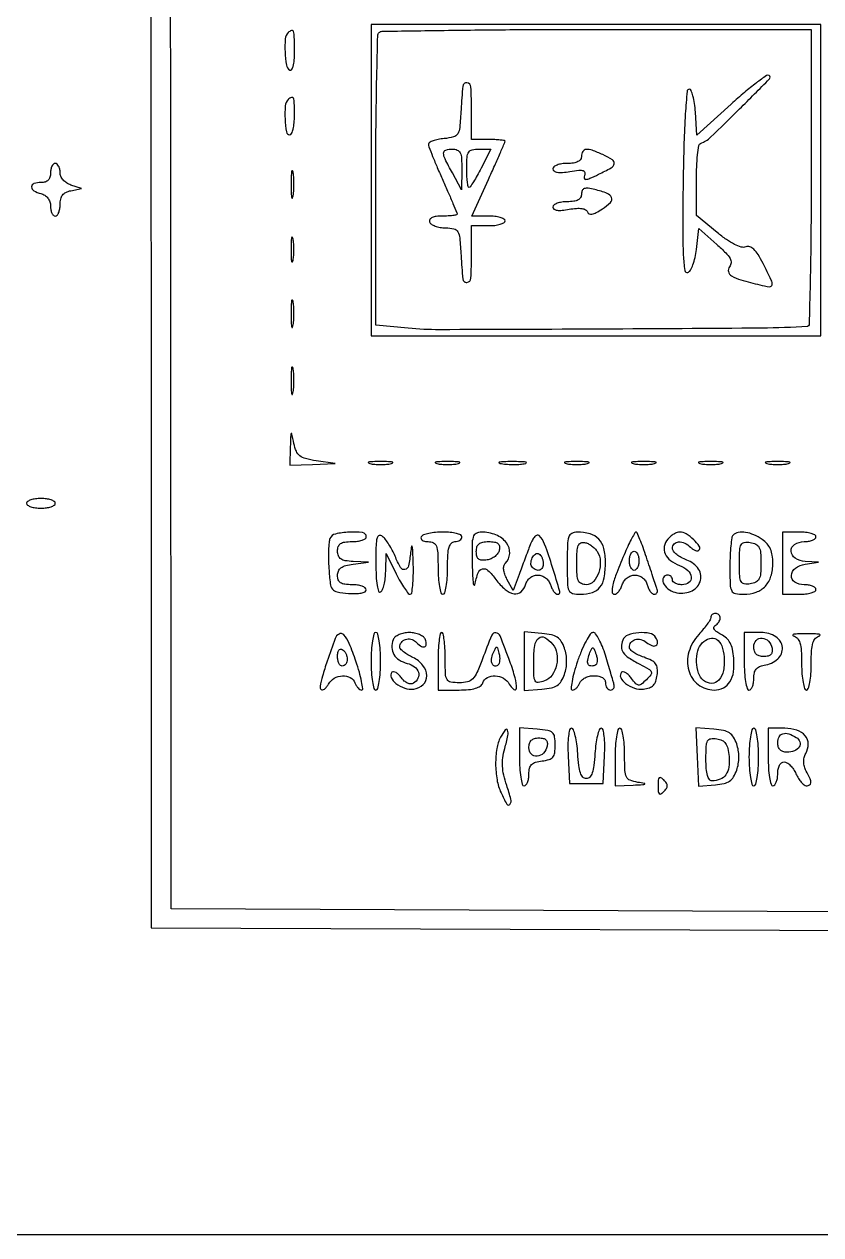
# Model space of a CAD drawing. Header units: millimetres. Extents: x 42961 to 43381, y 28224 to 28521.
# Drawn here: x 43030.74 to 43045.69, y 28315.64 to 28338.35 of the extents above; entities that cross this region are included whole.
import ezdxf

# ---------------------------------------------------------------- set-up
doc = ezdxf.new("R2010")
doc.units = ezdxf.units.MM

msp = doc.modelspace()

# ---------------------------------------------------------------- linework, layer by layer
at = {"color": 30}
msp.add_line((43079.319, 28315.637), (43009.154, 28315.637), dxfattribs=at)
for points in [[(43039.611, 28375.1), (43039.404, 28374.925, 0.084536), (43039.201, 28374.686, 0.134286), (43039.131, 28374.428, 0.129644), (43039.2, 28374.164, 0.07608), (43039.404, 28373.906, -0.033131), (43039.539, 28373.762, -0.069335), (43039.619, 28373.631, -0.069397), (43039.66, 28373.483, -0.033242), (43039.673, 28373.286), (43039.673, 28372.918), (43036.395, 28372.918), (43033.117, 28372.918), (43033.117, 28347.157), (43033.118, 28321.396), (43049.972, 28321.336, 0.000121), (43056.895, 28321.314, 0.000124), (43063.76, 28321.294, 0.00012), (43069.717, 28321.28, 0.000523)], [(43068.974, 28321.636, -0.000434), (43064.129, 28321.64, -0.000217), (43057.998, 28321.653, -0.000215), (43051.652, 28321.673, -0.000318), (43046.082, 28321.696), (43033.496, 28321.755), (43033.489, 28335.01, 0.000338), (43033.482, 28340.97, 0.000211)]]:
    msp.add_lwpolyline(points, format="xyb")
msp.add_lwpolyline([(43037.248, 28335.422), (43037.248, 28332.503), (43041.469, 28332.503), (43045.691, 28332.503), (43045.691, 28335.422), (43045.691, 28338.341), (43041.469, 28338.341), (43037.248, 28338.341)], close=True)
for points in [[(43035.692, 28338.191, 0.178772), (43035.638, 28338.075, 0.030087), (43035.634, 28337.827, 0.028841), (43035.659, 28337.582, 0.218208), (43035.722, 28337.488, 0.397171), (43035.758, 28337.495, 0.091154), (43035.787, 28337.558, 0.045191), (43035.806, 28337.675, 0.016966), (43035.811, 28337.842, 0.005399), (43035.808, 28338.116, 0.07726), (43035.791, 28338.212, 0.417401), (43035.754, 28338.23, 0.111586)], [(43045.511, 28335.467, -0.002267), (43045.506, 28334.399, -0.00377), (43045.491, 28333.499, -0.000574), (43045.471, 28332.707, -0.38702), (43045.444, 28332.678, -0.015007), (43044.58, 28332.646, -0.000674), (43041.601, 28332.628, -0.000457), (43038.533, 28332.617, -0.02413), (43037.944, 28332.644), (43037.338, 28332.701), (43037.338, 28335.416, -0.002064), (43037.342, 28336.461, -0.003329), (43037.356, 28337.351, -0.00063), (43037.374, 28338.134, -0.192658), (43037.398, 28338.191, -0.194802), (43037.456, 28338.216, -0.000294), (43038.623, 28338.233, -0.002271), (43039.936, 28338.247, -0.001392), (43041.484, 28338.251), (43045.511, 28338.251)], [(43044.008, 28336.85), (43043.366, 28336.269), (43043.338, 28336.699, 0.019597), (43043.321, 28336.863, 0.03109), (43043.292, 28337.002, 0.032089), (43043.257, 28337.104, 0.302738), (43043.221, 28337.128, 0.390479), (43043.18, 28337.091, 0.00401), (43043.148, 28336.666, 0.009039), (43043.122, 28336.121, 0.003864), (43043.107, 28335.391, 0.002558), (43043.099, 28334.496, 0.014157), (43043.11, 28334.015, 0.0195), (43043.137, 28333.729, 0.470089), (43043.196, 28333.692, 0.19023), (43043.243, 28333.731, 0.036694), (43043.29, 28333.834, 0.034363), (43043.33, 28333.969, 0.025782), (43043.356, 28334.122), (43043.4, 28334.514), (43043.739, 28334.216, -0.014838), (43043.907, 28334.059, -0.069083), (43043.987, 28333.954, -0.143939), (43044.006, 28333.872, -0.159998), (43043.976, 28333.796, 0.241862), (43043.957, 28333.707, 0.196992), (43044.016, 28333.628, 0.063681), (43044.193, 28333.551, 0.011122), (43044.546, 28333.458, 0.027057), (43044.729, 28333.424, 0.407638), (43044.776, 28333.459, 0.151502), (43044.762, 28333.549, 0.005509), (43044.607, 28333.861, 0.020886), (43044.514, 28334.027, 0.064092), (43044.432, 28334.127, 0.110446), (43044.357, 28334.172, 0.173178), (43044.282, 28334.17, -0.1676), (43044.199, 28334.168, -0.041997), (43044.073, 28334.218, -0.034998), (43043.92, 28334.309, -0.02021), (43043.748, 28334.438), (43043.356, 28334.76), (43043.356, 28335.42, -0.011298), (43043.361, 28335.676, -0.01745), (43043.379, 28335.895, -0.012024), (43043.404, 28336.072, -0.268263), (43043.435, 28336.11, 0.101523), (43043.623, 28336.229, 0.004699), (43044.165, 28336.758, 0.0022), (43044.727, 28337.322, 0.481936), (43044.719, 28337.388, 0.301789), (43044.671, 28337.386, 0.007207), (43044.482, 28337.247, 0.013401), (43044.259, 28337.069, 0.0084)], [(43038.937, 28336.747, -0.008706), (43038.914, 28336.412, -0.111137), (43038.876, 28336.293, -0.199512), (43038.797, 28336.234, -0.039346), (43038.618, 28336.202, 0.02423), (43038.506, 28336.186, 0.03725), (43038.412, 28336.16, 0.04224), (43038.344, 28336.129, 0.271379), (43038.326, 28336.098, 0.091439), (43038.336, 28336.047, 0.003599), (43038.405, 28335.868, 0.006272), (43038.492, 28335.658, 0.00438), (43038.596, 28335.422, -0.002122), (43038.699, 28335.189, -0.003283), (43038.786, 28334.987, -0.001044), (43038.86, 28334.812, -0.099311), (43038.865, 28334.785, -0.35869), (43038.853, 28334.77, -0.015512), (43038.784, 28334.759, -0.020408), (43038.694, 28334.751, -0.012388), (43038.588, 28334.748, 0.028263), (43038.472, 28334.742, 0.078059), (43038.393, 28334.72, 0.148922), (43038.353, 28334.685, 0.222721), (43038.347, 28334.64, 0.168639), (43038.38, 28334.597, 0.055559), (43038.45, 28334.562, 0.047948), (43038.543, 28334.537, 0.038514), (43038.647, 28334.527, -0.049412), (43038.805, 28334.51, -0.216091), (43038.878, 28334.455, -0.106387), (43038.914, 28334.338, -0.008206), (43038.937, 28334.007, 0.013306), (43038.972, 28333.566, 0.416505), (43039.049, 28333.504, 0.366675), (43039.123, 28333.582, 0.012961), (43039.134, 28334.03), (43039.134, 28334.569), (43039.449, 28334.569, 0.027026), (43039.569, 28334.575, 0.042582), (43039.671, 28334.595, 0.052312), (43039.742, 28334.624, 0.277684), (43039.763, 28334.659, 0.276654), (43039.742, 28334.693, 0.05279), (43039.671, 28334.722, 0.042862), (43039.571, 28334.742, 0.027225), (43039.451, 28334.748), (43039.139, 28334.748), (43039.451, 28335.433, 0.001735), (43039.571, 28335.698, 0.002724), (43039.671, 28335.927, 0.000714), (43039.758, 28336.127, 0.102078), (43039.763, 28336.152, 0.371169), (43039.752, 28336.165, 0.010597), (43039.671, 28336.175, 0.016639), (43039.569, 28336.183, 0.010058), (43039.449, 28336.185), (43039.134, 28336.185), (43039.134, 28336.724, 0.012961), (43039.123, 28337.172, 0.366675), (43039.049, 28337.25, 0.416505), (43038.972, 28337.188, 0.013306)], [(43035.692, 28336.934, 0.178711), (43035.638, 28336.817, 0.030871), (43035.634, 28336.569, 0.028398), (43035.658, 28336.329, 0.368378), (43035.722, 28336.275, 0.295869), (43035.756, 28336.298, 0.04382), (43035.785, 28336.381, 0.037669), (43035.805, 28336.497, 0.023598), (43035.811, 28336.634, 0.006358), (43035.808, 28336.876, 0.089002), (43035.791, 28336.961, 0.422338), (43035.754, 28336.976, 0.094588)], [(43038.951, 28335.624), (43038.947, 28335.242), (43038.775, 28335.557, -0.009445), (43038.637, 28335.821, -0.116301), (43038.611, 28335.931, -0.328862), (43038.652, 28335.987, -0.075119), (43038.775, 28336.006, -0.097836), (43038.868, 28335.987, -0.189459), (43038.921, 28335.936, -0.095443), (43038.947, 28335.833, -0.015247)], [(43039.314, 28335.646, -0.008897), (43039.241, 28335.509, -0.013729), (43039.172, 28335.393, -0.00802), (43039.111, 28335.3, -0.249086), (43039.088, 28335.287, -0.364825), (43039.071, 28335.302, -0.013042), (43039.057, 28335.393, -0.018584), (43039.048, 28335.509, -0.011256), (43039.045, 28335.646, -0.016119), (43039.051, 28335.855, -0.12509), (43039.081, 28335.948, -0.201482), (43039.145, 28335.992, -0.053368), (43039.271, 28336.006), (43039.497, 28336.006)], [(43041.2, 28335.871, -0.152103), (43041.182, 28335.813, -0.12651), (43041.133, 28335.77, -0.082504), (43041.049, 28335.744, -0.033607), (43040.931, 28335.736, 0.035873), (43040.827, 28335.729, 0.054315), (43040.74, 28335.706, 0.071064), (43040.681, 28335.674, 0.235869), (43040.661, 28335.635, 0.257182), (43040.683, 28335.595, 0.103416), (43040.743, 28335.572, 0.057289), (43040.843, 28335.569, 0.020918), (43040.983, 28335.585, -0.013534), (43041.149, 28335.608, -0.093543), (43041.23, 28335.601, -0.278125), (43041.261, 28335.569, -0.147501), (43041.257, 28335.511, 0.138311), (43041.252, 28335.459, 0.384288), (43041.279, 28335.438, 0.082703), (43041.354, 28335.457, 0.0087), (43041.519, 28335.532, 0.016674), (43041.754, 28335.654, 0.213734), (43041.811, 28335.731, 0.318699), (43041.78, 28335.805, 0.031523), (43041.6, 28335.901, 0.019454), (43041.4, 28335.983, 0.106856), (43041.286, 28335.999, 0.24685), (43041.224, 28335.96, 0.132431)], [(43031.231, 28335.557, -0.072254), (43031.22, 28335.478, -0.124864), (43031.186, 28335.422, -0.124864), (43031.13, 28335.388, -0.072254), (43031.051, 28335.377, 0.076608), (43030.921, 28335.357, 0.327222), (43030.877, 28335.297, 0.27008), (43030.919, 28335.225, 0.06506), (43031.051, 28335.171, -0.0816), (43031.124, 28335.139, -0.08438), (43031.181, 28335.086, -0.083929), (43031.218, 28335.016, -0.079589), (43031.231, 28334.936, 0.045801), (43031.238, 28334.864, 0.065726), (43031.257, 28334.804, 0.085765), (43031.286, 28334.763, 0.198282), (43031.321, 28334.748, 0.221993), (43031.355, 28334.764, 0.076815), (43031.384, 28334.812, 0.058415), (43031.404, 28334.883, 0.039255), (43031.411, 28334.967, -0.057334), (43031.422, 28335.069, -0.109254), (43031.458, 28335.143, -0.113514), (43031.52, 28335.194, -0.065109), (43031.613, 28335.225), (43031.815, 28335.264), (43031.613, 28335.331, -0.067456), (43031.534, 28335.37, -0.068592), (43031.469, 28335.427, -0.073775), (43031.425, 28335.496, -0.103794), (43031.411, 28335.567, 0.051125), (43031.404, 28335.632, 0.071066), (43031.384, 28335.687, 0.091136), (43031.355, 28335.723, 0.181749), (43031.321, 28335.736, 0.191087), (43031.286, 28335.723, 0.088204), (43031.257, 28335.684, 0.068025), (43031.238, 28335.625, 0.048028)], [(43035.747, 28335.332, 0.006817), (43035.75, 28335.172, 0.040183), (43035.759, 28335.088, 0.720633), (43035.772, 28335.086, 0.075924), (43035.786, 28335.131, 0.022548), (43035.798, 28335.241, 0.015659), (43035.801, 28335.366, 0.015827), (43035.797, 28335.486, 0.031163), (43035.785, 28335.58, 0.248898), (43035.771, 28335.598, 0.49082), (43035.758, 28335.59, 0.030832), (43035.749, 28335.494, 0.00738)], [(43041.2, 28335.162, -0.13194), (43041.183, 28335.098, -0.139374), (43041.136, 28335.052, -0.09061), (43041.054, 28335.026, -0.032682), (43040.931, 28335.018, 0.035237), (43040.827, 28335.01, 0.053518), (43040.74, 28334.988, 0.069892), (43040.681, 28334.956, 0.238611), (43040.661, 28334.918, 0.256367), (43040.682, 28334.879, 0.107734), (43040.74, 28334.858, 0.059138), (43040.834, 28334.857, 0.021712), (43040.967, 28334.876, -0.024383), (43041.103, 28334.894, -0.05746), (43041.205, 28334.891, -0.088346), (43041.273, 28334.869, -0.191004), (43041.309, 28334.827, 0.207525), (43041.341, 28334.791, 0.157659), (43041.394, 28334.785, 0.075293), (43041.475, 28334.814, 0.021131), (43041.591, 28334.883, 0.047782), (43041.742, 28335.004, 0.303099), (43041.762, 28335.096, 0.213467), (43041.682, 28335.174, 0.02751), (43041.447, 28335.246, 0.023816), (43041.322, 28335.27, 0.118739), (43041.251, 28335.264, 0.214095), (43041.214, 28335.229, 0.100661)], [(43035.746, 28334.12, 0.008087), (43035.748, 28333.975, 0.039503), (43035.757, 28333.894, 0.611425), (43035.771, 28333.89, 0.142433), (43035.785, 28333.918, 0.029693), (43035.797, 28334.01, 0.017887), (43035.801, 28334.12, 0.017887), (43035.797, 28334.23, 0.029693), (43035.785, 28334.322, 0.142433), (43035.771, 28334.35, 0.611425), (43035.757, 28334.346, 0.039503), (43035.748, 28334.264, 0.008087)], [(43035.747, 28332.907, 0.006817), (43035.75, 28332.747, 0.040183), (43035.759, 28332.663, 0.720633), (43035.772, 28332.661, 0.075924), (43035.786, 28332.706, 0.022548), (43035.798, 28332.816, 0.015659), (43035.801, 28332.941, 0.015827), (43035.797, 28333.061, 0.031163), (43035.785, 28333.155, 0.248898), (43035.771, 28333.173, 0.49082), (43035.758, 28333.165, 0.030832), (43035.749, 28333.069, 0.00738)], [(43035.747, 28331.65, 0.006817), (43035.75, 28331.489, 0.040183), (43035.759, 28331.406, 0.720633), (43035.772, 28331.404, 0.075924), (43035.786, 28331.449, 0.022548), (43035.798, 28331.559, 0.015659), (43035.801, 28331.683, 0.015827), (43035.797, 28331.803, 0.031163), (43035.785, 28331.898, 0.248898), (43035.771, 28331.915, 0.49082), (43035.758, 28331.908, 0.030832), (43035.749, 28331.811, 0.00738)], [(43035.732, 28330.415), (43035.722, 28330.078), (43036.148, 28330.091), (43036.575, 28330.104), (43036.216, 28330.158, -0.024462), (43036.019, 28330.198, -0.103591), (43035.911, 28330.251, -0.12875), (43035.846, 28330.336, -0.046885), (43035.8, 28330.482, 0.001805), (43035.76, 28330.665, 0.591189), (43035.749, 28330.669, 0.190728), (43035.74, 28330.648, 0.000976)], [(43037.226, 28330.105, 0.029693), (43037.318, 28330.092, 0.017887), (43037.428, 28330.089, 0.017887), (43037.538, 28330.092, 0.029693), (43037.63, 28330.105, 0.142433), (43037.658, 28330.119, 0.611425), (43037.654, 28330.132, 0.039503), (43037.573, 28330.141, 0.008087), (43037.428, 28330.144, 0.008087), (43037.283, 28330.141, 0.039503), (43037.202, 28330.132, 0.611425), (43037.198, 28330.119, 0.142433)], [(43038.483, 28330.105, 0.029693), (43038.575, 28330.092, 0.017887), (43038.685, 28330.089, 0.017887), (43038.795, 28330.092, 0.029693), (43038.887, 28330.105, 0.142433), (43038.915, 28330.119, 0.611425), (43038.911, 28330.132, 0.039503), (43038.83, 28330.141, 0.008087), (43038.685, 28330.144, 0.008087), (43038.541, 28330.141, 0.039503), (43038.459, 28330.132, 0.611425), (43038.455, 28330.119, 0.142433)], [(43039.697, 28330.104, 0.022548), (43039.807, 28330.092, 0.015659), (43039.931, 28330.088, 0.015827), (43040.051, 28330.093, 0.031163), (43040.146, 28330.105, 0.248898), (43040.163, 28330.119, 0.49082), (43040.156, 28330.132, 0.030832), (43040.059, 28330.14, 0.00738), (43039.898, 28330.142, 0.006817), (43039.737, 28330.14, 0.040183), (43039.654, 28330.13, 0.720633), (43039.652, 28330.118, 0.075924)], [(43040.908, 28330.105, 0.029693), (43041, 28330.092, 0.017887), (43041.11, 28330.089, 0.017887), (43041.22, 28330.092, 0.029693), (43041.312, 28330.105, 0.142433), (43041.34, 28330.119, 0.611425), (43041.336, 28330.132, 0.039503), (43041.255, 28330.141, 0.008087), (43041.11, 28330.144, 0.008087), (43040.966, 28330.141, 0.039503), (43040.884, 28330.132, 0.611425), (43040.88, 28330.119, 0.142433)], [(43042.166, 28330.105, 0.029693), (43042.258, 28330.092, 0.017887), (43042.368, 28330.089, 0.017887), (43042.478, 28330.092, 0.029693), (43042.57, 28330.105, 0.142433), (43042.598, 28330.119, 0.611425), (43042.594, 28330.132, 0.039503), (43042.512, 28330.141, 0.008087), (43042.368, 28330.144, 0.008087), (43042.223, 28330.141, 0.039503), (43042.142, 28330.132, 0.611425), (43042.138, 28330.119, 0.142433)], [(43043.423, 28330.105, 0.029693), (43043.515, 28330.092, 0.017887), (43043.625, 28330.089, 0.017887), (43043.735, 28330.092, 0.029693), (43043.827, 28330.105, 0.142433), (43043.855, 28330.119, 0.611425), (43043.851, 28330.132, 0.039503), (43043.77, 28330.141, 0.008087), (43043.625, 28330.144, 0.008087), (43043.48, 28330.141, 0.039503), (43043.399, 28330.132, 0.611425), (43043.395, 28330.119, 0.142433)], [(43044.68, 28330.105, 0.029693), (43044.772, 28330.092, 0.017887), (43044.882, 28330.089, 0.017887), (43044.992, 28330.092, 0.029693), (43045.084, 28330.105, 0.142433), (43045.112, 28330.119, 0.611425), (43045.108, 28330.132, 0.039503), (43045.027, 28330.141, 0.008087), (43044.882, 28330.144, 0.008087), (43044.738, 28330.141, 0.039503), (43044.656, 28330.132, 0.611425), (43044.652, 28330.119, 0.142433)], [(43030.782, 28329.36, 0.254951), (43030.801, 28329.325, 0.06271), (43030.861, 28329.296, 0.048861), (43030.948, 28329.276, 0.031626), (43031.051, 28329.27, 0.031626), (43031.155, 28329.276, 0.048861), (43031.242, 28329.296, 0.06271), (43031.302, 28329.325, 0.254951), (43031.321, 28329.36, 0.254951), (43031.302, 28329.394, 0.06271), (43031.242, 28329.423, 0.048861), (43031.155, 28329.443, 0.031626), (43031.051, 28329.449, 0.031626), (43030.948, 28329.443, 0.048861), (43030.861, 28329.423, 0.06271), (43030.801, 28329.394, 0.254951)], [(43036.477, 28328.697, 0.070665), (43036.46, 28328.624, 0.012314), (43036.451, 28328.481, 0.013157), (43036.45, 28328.312, 0.011459), (43036.457, 28328.136, 0.012283), (43036.482, 28327.853, 0.138837), (43036.524, 28327.75, 0.183182), (43036.61, 28327.698, 0.024776), (43036.822, 28327.67, 0.024401), (43036.956, 28327.666, 0.045629), (43037.063, 28327.677, 0.063099), (43037.136, 28327.702, 0.287917), (43037.159, 28327.738, 0.245934), (43037.139, 28327.774, 0.066712), (43037.079, 28327.805, 0.051413), (43036.992, 28327.826, 0.033582), (43036.889, 28327.833, -0.030909), (43036.756, 28327.841, -0.112886), (43036.677, 28327.87, -0.16354), (43036.634, 28327.923, -0.087507), (43036.62, 28328.007, -0.100783), (43036.637, 28328.09, -0.1371), (43036.684, 28328.15, -0.094495), (43036.772, 28328.191, -0.030931), (43036.912, 28328.217), (43037.203, 28328.253), (43036.912, 28328.268, -0.028006), (43036.765, 28328.283, -0.10675), (43036.68, 28328.316, -0.159285), (43036.635, 28328.373, -0.088322), (43036.62, 28328.462, -0.081208), (43036.634, 28328.549, -0.166173), (43036.676, 28328.604, -0.116834), (43036.754, 28328.633, -0.030703), (43036.889, 28328.641, 0.031626), (43036.992, 28328.648, 0.048861), (43037.079, 28328.668, 0.06271), (43037.14, 28328.696, 0.254951), (43037.159, 28328.731, 0.376772), (43037.089, 28328.81, 0.044813), (43036.838, 28328.82, 0.042719), (43036.578, 28328.784, 0.251082)], [(43037.338, 28328.243, 0.010888), (43037.344, 28327.992, 0.029985), (43037.362, 28327.816, 0.048979), (43037.39, 28327.711, 0.472357), (43037.428, 28327.698, 0.162631), (43037.463, 28327.74, 0.032685), (43037.493, 28327.835, 0.031389), (43037.515, 28327.954, 0.024838), (43037.523, 28328.085), (43037.529, 28328.417), (43037.721, 28328.035, 0.014092), (43037.799, 28327.889, 0.020744), (43037.877, 28327.765, 0.016822), (43037.947, 28327.671, 0.228523), (43037.985, 28327.653, 0.367797), (43038.012, 28327.677, 0.01495), (43038.031, 28327.818, 0.019978), (43038.042, 28327.999, 0.012056), (43038.042, 28328.215, 0.00331), (43038.033, 28328.463, 0.045124), (43038.021, 28328.553, 0.816098), (43038.008, 28328.553, 0.019739), (43037.991, 28328.439, -0.025183), (43037.952, 28328.186, -0.290248), (43037.885, 28328.117, -0.336004), (43037.803, 28328.153, -0.02936), (43037.699, 28328.369, 0.023018), (43037.647, 28328.478, 0.020408), (43037.584, 28328.587, 0.020908), (43037.519, 28328.681, 0.057081), (43037.463, 28328.739, 0.237633), (43037.403, 28328.753, 0.277688), (43037.361, 28328.712, 0.055684), (43037.342, 28328.571, 0.006084)], [(43038.191, 28328.731, 0.202618), (43038.186, 28328.697, 0.181468), (43038.206, 28328.668, 0.104212), (43038.254, 28328.648, 0.047867), (43038.321, 28328.641, -0.110639), (43038.419, 28328.619, -0.195385), (43038.475, 28328.559, -0.080115), (43038.5, 28328.432, -0.00961), (43038.506, 28328.147, 0.017105), (43038.512, 28327.958, 0.027868), (43038.532, 28327.798, 0.026982), (43038.56, 28327.679, 0.332234), (43038.596, 28327.653, 0.332234), (43038.631, 28327.679, 0.026982), (43038.659, 28327.798, 0.027868), (43038.679, 28327.958, 0.017105), (43038.685, 28328.147, -0.01212), (43038.691, 28328.394, -0.054498), (43038.714, 28328.536, -0.118311), (43038.756, 28328.613, -0.211442), (43038.82, 28328.641, 0.064853), (43038.872, 28328.648, 0.082425), (43038.915, 28328.668, 0.098894), (43038.944, 28328.697, 0.148195), (43038.955, 28328.731, 0.293924), (43038.932, 28328.766, 0.044731), (43038.851, 28328.794, 0.038191), (43038.736, 28328.814, 0.023957), (43038.601, 28328.821, 0.023552), (43038.461, 28328.814, 0.030444), (43038.335, 28328.794, 0.031293), (43038.235, 28328.766, 0.17067)], [(43039.147, 28328.215, 0.00664), (43039.154, 28327.995, 0.022499), (43039.167, 28327.852, 0.208217), (43039.183, 28327.826, 0.548328), (43039.199, 28327.833, -0.038), (43039.257, 28328.055, -0.254003), (43039.338, 28328.13, -0.261177), (43039.443, 28328.102, -0.039687), (43039.591, 28327.931, 0.054853), (43039.764, 28327.744, 0.135783), (43039.932, 28327.664, 0.222582), (43040.064, 28327.7, 0.154745), (43040.148, 28327.833, -0.081569), (43040.18, 28327.904, -0.081232), (43040.233, 28327.962, -0.081881), (43040.301, 28328, -0.084816), (43040.377, 28328.012, -0.087347), (43040.452, 28327.999, -0.07414), (43040.523, 28327.961, -0.073283), (43040.581, 28327.903, -0.081765), (43040.616, 28327.833, 0.037418), (43040.644, 28327.764, 0.047757), (43040.68, 28327.706, 0.055735), (43040.718, 28327.666, 0.176879), (43040.752, 28327.653, 0.498766), (43040.792, 28327.706, 0.006779), (43040.656, 28328.158, 0.011316), (43040.507, 28328.592, 0.10872), (43040.403, 28328.756, 0.292248), (43040.367, 28328.764, 0.115318), (43040.322, 28328.735, 0.066837), (43040.276, 28328.67, 0.034375), (43040.234, 28328.579, -0.000555), (43040.19, 28328.461, -0.000282), (43040.135, 28328.313, -0.00028), (43040.078, 28328.16, -0.00042), (43040.027, 28328.026), (43039.914, 28327.725), (43039.8, 28327.936, -0.037016), (43039.758, 28328.03, -0.061409), (43039.739, 28328.114, -0.079017), (43039.742, 28328.183, -0.14144), (43039.769, 28328.233, 0.182773), (43039.851, 28328.42, 0.177982), (43039.79, 28328.617, 0.134094), (43039.593, 28328.767, 0.096625), (43039.32, 28328.821, 0.126767), (43039.22, 28328.795, 0.199585), (43039.165, 28328.726, 0.068226), (43039.144, 28328.579, 0.006532)], [(43040.931, 28328.237, 0.005977), (43040.935, 28327.854, 0.096003), (43040.963, 28327.728, 0.237989), (43041.031, 28327.671, 0.057433), (43041.182, 28327.653, 0.074811), (43041.403, 28327.687, 0.153578), (43041.546, 28327.785, 0.124683), (43041.625, 28327.964, 0.041621), (43041.649, 28328.252, 0.057824), (43041.619, 28328.514, 0.131168), (43041.525, 28328.688, 0.138198), (43041.361, 28328.788, 0.067289), (43041.116, 28328.821, 0.124953), (43041.016, 28328.795, 0.193837), (43040.96, 28328.728, 0.069804), (43040.936, 28328.583, 0.007237)], [(43042.018, 28328.439, 0.006967), (43041.861, 28328.057, 0.031417), (43041.787, 28327.828, 0.06929), (43041.772, 28327.697, 0.406716), (43041.817, 28327.653, 0.162178), (43041.855, 28327.666, 0.060682), (43041.897, 28327.706, 0.051981), (43041.935, 28327.764, 0.042572), (43041.963, 28327.833, -0.081765), (43041.999, 28327.903, -0.073283), (43042.056, 28327.961, -0.07414), (43042.127, 28327.999, -0.087347), (43042.202, 28328.012, -0.084816), (43042.278, 28328, -0.081881), (43042.347, 28327.962, -0.081232), (43042.4, 28327.904, -0.081569), (43042.431, 28327.833, 0.043617), (43042.456, 28327.764, 0.054461), (43042.491, 28327.706, 0.064564), (43042.53, 28327.666, 0.167833), (43042.567, 28327.653, 0.144368), (43042.598, 28327.662, 0.150349), (43042.618, 28327.686, 0.11793), (43042.624, 28327.723, 0.071212), (43042.615, 28327.766, -0.006425), (43042.59, 28327.834, -0.000812), (43042.54, 28327.983, -0.000953), (43042.481, 28328.161, -0.000792), (43042.418, 28328.349, 0.007326), (43042.356, 28328.53, 0.011708), (43042.297, 28328.682, 0.005617), (43042.243, 28328.807, 0.296933), (43042.222, 28328.821, 0.268715), (43042.201, 28328.808, 0.007322), (43042.146, 28328.709, 0.01326), (43042.084, 28328.585, 0.008468)], [(43042.818, 28328.687, 0.125206), (43042.753, 28328.551, 0.155088), (43042.769, 28328.412, 0.12651), (43042.868, 28328.287, 0.070906), (43043.039, 28328.193, -0.090587), (43043.194, 28328.099, -0.180878), (43043.26, 28327.974, -0.277781), (43043.217, 28327.874, -0.155573), (43043.086, 28327.833, -0.048028), (43043.017, 28327.839, -0.068025), (43042.959, 28327.859, -0.088204), (43042.92, 28327.888, -0.191087), (43042.906, 28327.923, 0.099038), (43042.9, 28327.957, 0.097945), (43042.88, 28327.986, 0.097945), (43042.851, 28328.006, 0.099038), (43042.817, 28328.012, 0.269354), (43042.738, 28327.967, 0.23334), (43042.733, 28327.871, 0.123368), (43042.819, 28327.757, 0.109258), (43042.953, 28327.69, 0.150875), (43043.245, 28327.705, 0.219513), (43043.424, 28327.885, 0.239214), (43043.396, 28328.124, 0.163826), (43043.176, 28328.295, -0.038986), (43043.073, 28328.341, -0.048318), (43042.986, 28328.399, -0.055992), (43042.925, 28328.46, -0.167193), (43042.906, 28328.515, -0.192125), (43042.94, 28328.599, -0.190705), (43043.022, 28328.637, -0.129496), (43043.136, 28328.614, -0.082199), (43043.246, 28328.535, 0.045723), (43043.291, 28328.498, 0.065644), (43043.336, 28328.475, 0.085674), (43043.376, 28328.468, 0.198541), (43043.403, 28328.479, 0.361358), (43043.41, 28328.553, 0.051691), (43043.305, 28328.676, 0.049467), (43043.164, 28328.787, 0.142166), (43043.046, 28328.821, 0.089557), (43042.993, 28328.811, 0.043118), (43042.93, 28328.782, 0.040905), (43042.869, 28328.738, 0.046259)], [(43044.044, 28328.761, 0.161051), (43044.02, 28328.714, 0.011119), (43044.002, 28328.565, 0.014928), (43043.989, 28328.382, 0.010625), (43043.984, 28328.177, 0.007185), (43043.989, 28327.835, 0.10957), (43044.018, 28327.72, 0.234203), (43044.087, 28327.668, 0.046356), (43044.247, 28327.653, 0.085219), (43044.477, 28327.693, 0.120719), (43044.65, 28327.806, 0.115196), (43044.756, 28327.991, 0.072986), (43044.793, 28328.238, 0.040604), (43044.781, 28328.384, 0.065421), (43044.745, 28328.502, 0.072017), (43044.683, 28328.6, 0.062224), (43044.593, 28328.681, 0.050256), (43044.436, 28328.769, 0.066479), (43044.278, 28328.814, 0.080936), (43044.141, 28328.812, 0.152923)], [(43044.972, 28328.237), (43044.972, 28327.653), (43045.286, 28327.653, 0.027026), (43045.407, 28327.66, 0.042582), (43045.508, 28327.68, 0.052312), (43045.58, 28327.708, 0.277684), (43045.601, 28327.743, 0.226478), (43045.584, 28327.777, 0.074992), (43045.535, 28327.806, 0.057076), (43045.462, 28327.826, 0.038131), (43045.376, 28327.833, -0.140518), (43045.203, 28327.883, -0.27425), (43045.139, 28328.006, -0.22705), (43045.214, 28328.143, -0.117815), (43045.399, 28328.218), (43045.646, 28328.255), (43045.399, 28328.268, -0.129317), (43045.213, 28328.328, -0.239895), (43045.134, 28328.462, -0.271961), (43045.2, 28328.589, -0.143169), (43045.376, 28328.641, 0.038131), (43045.462, 28328.648, 0.057076), (43045.535, 28328.668, 0.074992), (43045.584, 28328.697, 0.226478), (43045.601, 28328.731, 0.277684), (43045.58, 28328.766, 0.052312), (43045.508, 28328.794, 0.042582), (43045.407, 28328.814, 0.027026), (43045.286, 28328.821), (43044.972, 28328.821)], [(43039.656, 28328.484, -0.107272), (43039.63, 28328.422, -0.069535), (43039.576, 28328.365, -0.065066), (43039.504, 28328.321, -0.069036), (43039.425, 28328.298, -0.046977), (43039.327, 28328.293, -0.155535), (43039.267, 28328.316, -0.169909), (43039.235, 28328.367, -0.058652), (43039.224, 28328.455, -0.070751), (43039.237, 28328.544, -0.153935), (43039.275, 28328.601, -0.127862), (43039.344, 28328.632, -0.042182), (43039.455, 28328.641, -0.035475), (43039.565, 28328.633, -0.131095), (43039.629, 28328.606, -0.187968), (43039.657, 28328.558, -0.088399)], [(43041.496, 28328.453, -0.129854), (43041.552, 28328.272, -0.092297), (43041.523, 28328.061, -0.103794), (43041.425, 28327.893, -0.211671), (43041.288, 28327.833, -0.106104), (43041.196, 28327.853, -0.186935), (43041.142, 28327.907, -0.088794), (43041.116, 28328.017, -0.013628), (43041.11, 28328.244, -0.013086), (43041.116, 28328.459, -0.079293), (43041.139, 28328.568, -0.196517), (43041.185, 28328.617, -0.156277), (43041.258, 28328.625, -0.06752), (43041.321, 28328.604, -0.040807), (43041.388, 28328.563, -0.040163), (43041.45, 28328.51, -0.055346)], [(43044.568, 28328.237, -0.019116), (43044.56, 28328.041, -0.101285), (43044.531, 28327.938, -0.164128), (43044.471, 28327.881, -0.074836), (43044.366, 28327.849, -0.071445), (43044.254, 28327.849, -0.241106), (43044.196, 28327.89, -0.10971), (43044.169, 28327.989, -0.010782), (43044.164, 28328.237, -0.010782), (43044.169, 28328.485, -0.10971), (43044.196, 28328.584, -0.241106), (43044.254, 28328.625, -0.071445), (43044.366, 28328.625, -0.074836), (43044.471, 28328.593, -0.164128), (43044.531, 28328.536, -0.101285), (43044.56, 28328.433, -0.019116)], [(43040.482, 28328.232, -0.10924), (43040.464, 28328.153, -0.197274), (43040.416, 28328.108, -0.1881), (43040.349, 28328.109, -0.099868), (43040.278, 28328.156, -0.210351), (43040.249, 28328.232, -0.101767), (43040.275, 28328.335, -0.122354), (43040.335, 28328.408, -0.305994), (43040.401, 28328.411, -0.096533), (43040.432, 28328.382, -0.052635), (43040.458, 28328.338, -0.049696), (43040.476, 28328.285, -0.055887)], [(43042.278, 28328.282, -0.048028), (43042.271, 28328.213, -0.068025), (43042.251, 28328.155, -0.088204), (43042.222, 28328.116, -0.191087), (43042.188, 28328.102, -0.191087), (43042.154, 28328.116, -0.088204), (43042.125, 28328.155, -0.068025), (43042.105, 28328.213, -0.048028), (43042.098, 28328.282, -0.048028), (43042.105, 28328.351, -0.068025), (43042.125, 28328.409, -0.088204), (43042.154, 28328.448, -0.191087), (43042.188, 28328.462, -0.191087), (43042.222, 28328.448, -0.088204), (43042.251, 28328.409, -0.068025), (43042.271, 28328.351, -0.048028)], [(43043.625, 28327.217, -0.137331), (43043.613, 28327.174, -0.016863), (43043.559, 28327.092, -0.018929), (43043.486, 28326.997, -0.014588), (43043.4, 28326.898, 0.115838), (43043.215, 28326.572, 0.139879), (43043.212, 28326.222, 0.16282), (43043.39, 28325.959, 0.165329), (43043.688, 28325.857, 0.116326), (43043.862, 28325.898, 0.139564), (43043.986, 28326.011, 0.107746), (43044.052, 28326.199, 0.051603), (43044.057, 28326.455, 0.031852), (43044.033, 28326.622, 0.070483), (43043.988, 28326.743, 0.085853), (43043.919, 28326.832, 0.069233), (43043.819, 28326.9, -0.032986), (43043.738, 28326.947, -0.095261), (43043.693, 28326.992, -0.198731), (43043.684, 28327.032, -0.210864), (43043.707, 28327.065, 0.101334), (43043.775, 28327.129, 0.145681), (43043.802, 28327.208, 0.211196), (43043.777, 28327.269, 0.195655), (43043.715, 28327.294, 0.084057), (43043.68, 28327.288, 0.093107), (43043.651, 28327.271, 0.100505), (43043.632, 28327.247, 0.116351)], [(43040.122, 28326.396), (43040.122, 28325.846), (43040.457, 28325.874, 0.029675), (43040.634, 28325.899, 0.094331), (43040.744, 28325.945, 0.112443), (43040.819, 28326.022, 0.052242), (43040.879, 28326.149, 0.042791), (43040.91, 28326.27, 0.041327), (43040.92, 28326.396, 0.041327), (43040.91, 28326.522, 0.042791), (43040.879, 28326.643, 0.052242), (43040.819, 28326.77, 0.112443), (43040.744, 28326.847, 0.094331), (43040.634, 28326.892, 0.029675), (43040.457, 28326.918), (43040.122, 28326.946)], [(43036.573, 28326.822, 0.004355), (43036.423, 28326.396, 0.015444), (43036.338, 28326.118, 0.016325), (43036.292, 28325.928, 0.252108), (43036.311, 28325.866, 0.25805), (43036.338, 28325.858, 0.103581), (43036.374, 28325.875, 0.067394), (43036.414, 28325.914, 0.038471), (43036.451, 28325.97, -0.137509), (43036.558, 28326.078, -0.11809), (43036.713, 28326.122, -0.13055), (43036.858, 28326.09, -0.184276), (43036.946, 28325.992, 0.044808), (43036.972, 28325.94, 0.051669), (43037.005, 28325.897, 0.05909), (43037.04, 28325.867, 0.146714), (43037.072, 28325.857, 0.452778), (43037.094, 28325.881, 0.016839), (43037.071, 28326.015, 0.02048), (43037.029, 28326.189, 0.011642), (43036.965, 28326.396, 0.016812), (43036.84, 28326.728, 0.08757), (43036.735, 28326.892, 0.338631), (43036.648, 28326.908, 0.188772)], [(43037.248, 28326.396, 0.015416), (43037.255, 28326.188, 0.025878), (43037.275, 28326.014, 0.024068), (43037.303, 28325.884, 0.339565), (43037.338, 28325.857, 0.339565), (43037.374, 28325.884, 0.024068), (43037.402, 28326.014, 0.025878), (43037.422, 28326.188, 0.015416), (43037.428, 28326.396, 0.015416), (43037.422, 28326.604, 0.025878), (43037.402, 28326.778, 0.024068), (43037.374, 28326.908, 0.339565), (43037.338, 28326.935, 0.339565), (43037.303, 28326.908, 0.024068), (43037.275, 28326.778, 0.025878), (43037.255, 28326.604, 0.015416)], [(43037.665, 28326.8, 0.097657), (43037.639, 28326.653, 0.1292), (43037.677, 28326.523, 0.120152), (43037.776, 28326.422, 0.077565), (43037.928, 28326.357, -0.097855), (43038.065, 28326.293, -0.160723), (43038.138, 28326.19, -0.191715), (43038.129, 28326.077, -0.140114), (43038.043, 28325.983, -0.157669), (43037.994, 28325.971, -0.087752), (43037.935, 28325.986, -0.07236), (43037.873, 28326.026, -0.057169), (43037.819, 28326.084, 0.038622), (43037.769, 28326.142, 0.062856), (43037.717, 28326.183, 0.089578), (43037.672, 28326.199, 0.245235), (43037.641, 28326.189, 0.317468), (43037.624, 28326.093, 0.118115), (43037.716, 28325.979, 0.084708), (43037.88, 28325.892, 0.108927), (43038.049, 28325.875, 0.164398), (43038.226, 28325.959, 0.210072), (43038.294, 28326.124, 0.166262), (43038.223, 28326.319, 0.11042), (43038.034, 28326.467, -0.024436), (43037.94, 28326.518, -0.032778), (43037.86, 28326.574, -0.034396), (43037.802, 28326.627, -0.191682), (43037.787, 28326.665, -0.169417), (43037.817, 28326.751, -0.143944), (43037.896, 28326.806, -0.135175), (43037.996, 28326.812, -0.144904), (43038.082, 28326.765, 0.047002), (43038.179, 28326.685, 0.198035), (43038.252, 28326.67, 0.360982), (43038.285, 28326.71, 0.092011), (43038.269, 28326.8, 0.133279), (43038.231, 28326.852, 0.06376), (43038.159, 28326.896, 0.055896), (43038.067, 28326.925, 0.049127), (43037.967, 28326.935, 0.049127), (43037.866, 28326.925, 0.055896), (43037.774, 28326.896, 0.06376), (43037.703, 28326.852, 0.133279)], [(43038.506, 28326.396), (43038.506, 28325.857), (43038.9, 28325.857, 0.021796), (43039.08, 28325.865, 0.051552), (43039.211, 28325.89, 0.0754), (43039.299, 28325.932, 0.153735), (43039.346, 28325.992, -0.184276), (43039.434, 28326.09, -0.13055), (43039.58, 28326.122, -0.11809), (43039.734, 28326.078, -0.137509), (43039.842, 28325.97, 0.098772), (43039.93, 28325.867, 0.61531), (43039.978, 28325.889, 0.076433), (43039.954, 28326.084, 0.019118), (43039.855, 28326.391, 0.005992), (43039.672, 28326.872, 0.282565), (43039.592, 28326.933, 0.331578), (43039.513, 28326.884, 0.007364), (43039.34, 28326.44, -0.014665), (43039.236, 28326.184, -0.088943), (43039.157, 28326.066, -0.142579), (43039.059, 28326.01, -0.059399), (43038.907, 28325.992, -0.041254), (43038.745, 28326.006, -0.226076), (43038.676, 28326.055, -0.120346), (43038.646, 28326.161, -0.008853), (43038.64, 28326.464, 0.01343), (43038.636, 28326.645, 0.022088), (43038.621, 28326.797, 0.017924), (43038.6, 28326.914, 0.353572), (43038.573, 28326.935, 0.361604), (43038.546, 28326.913, 0.014055), (43038.525, 28326.777, 0.019348), (43038.511, 28326.602, 0.011735)], [(43040.657, 28326.716, -0.132924), (43040.736, 28326.542, -0.095844), (43040.73, 28326.327, -0.098888), (43040.646, 28326.136, -0.15286), (43040.504, 28326.027, -0.057459), (43040.386, 28325.998, -0.308051), (43040.331, 28326.027, -0.117489), (43040.306, 28326.119, -0.007449), (43040.302, 28326.399, -0.033833), (43040.322, 28326.692, -0.178467), (43040.396, 28326.832, -0.328673), (43040.509, 28326.842, -0.084439)], [(43041.124, 28326.396, 0.013603), (43041.061, 28326.189, 0.02409), (43041.021, 28326.015, 0.02277), (43041.004, 28325.884, 0.438997), (43041.029, 28325.857, 0.130716), (43041.066, 28325.867, 0.06305), (43041.106, 28325.897, 0.056096), (43041.141, 28325.94, 0.052161), (43041.168, 28325.992, -0.119725), (43041.203, 28326.043, -0.065064), (43041.267, 28326.087, -0.059009), (43041.348, 28326.116, -0.058092), (43041.434, 28326.126, -0.05124), (43041.523, 28326.117, -0.089017), (43041.591, 28326.09, -0.115825), (43041.634, 28326.047, -0.138282), (43041.649, 28325.992, 0.069846), (43041.656, 28325.94, 0.085748), (43041.677, 28325.897, 0.100098), (43041.709, 28325.867, 0.138539), (43041.745, 28325.857, 0.12779), (43041.78, 28325.866, 0.138856), (43041.804, 28325.89, 0.119705), (43041.814, 28325.926, 0.081218), (43041.808, 28325.969, -0.000374), (43041.788, 28326.036, -0.000053), (43041.748, 28326.174, -0.000061), (43041.699, 28326.337, -0.000052), (43041.648, 28326.508, 0.021782), (43041.592, 28326.672, 0.031755), (43041.527, 28326.809, 0.03272), (43041.464, 28326.91, 0.238846), (43041.414, 28326.935, 0.251866), (43041.363, 28326.907, 0.022604), (43041.285, 28326.776, 0.025133), (43041.202, 28326.602, 0.016818)], [(43041.973, 28326.792, 0.093036), (43041.949, 28326.664, 0.155381), (43041.983, 28326.56, 0.095932), (43042.086, 28326.462, 0.022436), (43042.295, 28326.342, -0.012655), (43042.46, 28326.251, -0.161836), (43042.506, 28326.199, -0.268397), (43042.499, 28326.143, -0.036334), (43042.418, 28326.051, -0.023893), (43042.324, 28325.967, -0.194336), (43042.27, 28325.95, -0.191112), (43042.219, 28325.976, -0.023004), (43042.139, 28326.075, 0.036442), (43042.085, 28326.137, 0.05953), (43042.031, 28326.18, 0.084319), (43041.984, 28326.199, 0.254873), (43041.952, 28326.189, 0.317468), (43041.935, 28326.093, 0.118115), (43042.027, 28325.979, 0.084708), (43042.191, 28325.892, 0.108927), (43042.36, 28325.875, 0.053167), (43042.473, 28325.9, 0.116664), (43042.548, 28325.947, 0.11517), (43042.594, 28326.023, 0.051049), (43042.62, 28326.138, 0.052347), (43042.621, 28326.264, 0.137253), (43042.589, 28326.348, 0.116815), (43042.514, 28326.411, 0.03271), (43042.373, 28326.471, -0.027129), (43042.267, 28326.514, -0.037239), (43042.179, 28326.564, -0.041038), (43042.116, 28326.615, -0.206337), (43042.098, 28326.655, -0.157736), (43042.128, 28326.748, -0.1659), (43042.207, 28326.804, -0.140304), (43042.314, 28326.805, -0.106031), (43042.419, 28326.75, 0.0747), (43042.519, 28326.69, 0.218235), (43042.597, 28326.692, 0.315081), (43042.627, 28326.748, 0.110053), (43042.596, 28326.839, 0.206514), (43042.481, 28326.919, 0.069604), (43042.273, 28326.932, 0.069968), (43042.07, 28326.888, 0.215659)], [(43043.876, 28326.477, -0.06689), (43043.864, 28326.223, -0.134905), (43043.777, 28326.043, -0.215811), (43043.642, 28325.982, -0.175157), (43043.49, 28326.037, -0.140903), (43043.397, 28326.174, -0.071012), (43043.36, 28326.382, -0.070692), (43043.382, 28326.593, -0.135235), (43043.466, 28326.74, -0.117125), (43043.606, 28326.826, -0.225703), (43043.734, 28326.81, -0.166296), (43043.831, 28326.689, -0.064818)], [(43044.254, 28326.396, 0.015416), (43044.26, 28326.188, 0.025878), (43044.28, 28326.014, 0.024068), (43044.308, 28325.884, 0.339565), (43044.343, 28325.857, 0.221993), (43044.378, 28325.873, 0.076815), (43044.407, 28325.921, 0.058415), (43044.427, 28325.992, 0.039255), (43044.433, 28326.075, -0.054765), (43044.444, 28326.177, -0.111518), (43044.479, 28326.249, -0.12044), (43044.538, 28326.296, -0.070259), (43044.626, 28326.322, 0.143071), (43044.883, 28326.441, 0.240701), (43044.97, 28326.656, 0.235332), (43044.846, 28326.856, 0.139937), (43044.571, 28326.935), (43044.254, 28326.935)], [(43044.776, 28326.642, -0.081073), (43044.778, 28326.572, -0.164476), (43044.754, 28326.523, -0.142094), (43044.702, 28326.495, -0.055256), (43044.619, 28326.486, -0.067185), (43044.536, 28326.497, -0.12999), (43044.478, 28326.531, -0.12999), (43044.445, 28326.588, -0.067185), (43044.433, 28326.672, -0.188778), (43044.479, 28326.789, -0.232055), (43044.588, 28326.831, -0.183129), (43044.708, 28326.773, -0.143076)], [(43045.174, 28326.873, -0.142739), (43045.252, 28326.827, -0.11525), (43045.3, 28326.742, -0.059277), (43045.325, 28326.597, -0.013064), (43045.331, 28326.344, 0.017338), (43045.338, 28326.158, 0.028229), (43045.358, 28326, 0.02758), (43045.386, 28325.883, 0.330911), (43045.421, 28325.857, 0.330911), (43045.456, 28325.883, 0.02758), (43045.485, 28326, 0.028229), (43045.505, 28326.158, 0.017338), (43045.511, 28326.344, -0.013064), (43045.518, 28326.597, -0.059277), (43045.543, 28326.742, -0.11525), (43045.591, 28326.827, -0.142739), (43045.668, 28326.873, 0.426272), (43045.677, 28326.888, 0.284687), (43045.66, 28326.902, 0.032121), (43045.567, 28326.911, 0.009088), (43045.421, 28326.914, 0.009088), (43045.275, 28326.911, 0.032121), (43045.182, 28326.902, 0.284687), (43045.166, 28326.888, 0.426272)], [(43036.799, 28326.435, -0.067639), (43036.793, 28326.386, -0.08433), (43036.773, 28326.344, -0.09965), (43036.744, 28326.316, -0.142666), (43036.709, 28326.306, -0.195654), (43036.675, 28326.32, -0.086673), (43036.646, 28326.36, -0.066561), (43036.626, 28326.42, -0.0466), (43036.62, 28326.491, -0.047867), (43036.626, 28326.558, -0.104212), (43036.646, 28326.605, -0.181468), (43036.676, 28326.626, -0.202618), (43036.709, 28326.62, -0.08825), (43036.744, 28326.59, -0.053305), (43036.773, 28326.543, -0.051278), (43036.793, 28326.489, -0.061875)], [(43039.636, 28326.329, -0.220948), (43039.574, 28326.306, -0.276564), (43039.526, 28326.341, -0.130073), (43039.511, 28326.437, -0.074943), (43039.541, 28326.549, -0.006675), (43039.588, 28326.652, -0.299388), (43039.607, 28326.664, -0.331063), (43039.624, 28326.651, -0.007526), (43039.65, 28326.546, -0.03472), (43039.661, 28326.479, -0.039523), (43039.662, 28326.415, -0.043304), (43039.654, 28326.361, -0.13795)], [(43041.452, 28326.319, -0.113119), (43041.373, 28326.308, -0.264736), (43041.325, 28326.341, -0.160062), (43041.315, 28326.417, -0.045292), (43041.348, 28326.534, -0.00941), (43041.39, 28326.636, -0.321298), (43041.411, 28326.649, -0.286809), (43041.432, 28326.633, -0.008116), (43041.473, 28326.524, -0.046499), (43041.491, 28326.455, -0.065629), (43041.492, 28326.392, -0.084725), (43041.479, 28326.344, -0.193502)], [(43039.681, 28324.973, 0.084094), (43039.609, 28324.759, 0.040687), (43039.587, 28324.47, 0.040271), (43039.613, 28324.173, 0.065011), (43039.688, 28323.93, 0.023329), (43039.798, 28323.715, 0.532848), (43039.856, 28323.711, 0.235263), (43039.875, 28323.807, 0.017501), (43039.795, 28324.068, -0.025952), (43039.74, 28324.26, -0.043716), (43039.717, 28324.426, -0.046461), (43039.723, 28324.586, -0.03425), (43039.758, 28324.759, 0.013961), (43039.818, 28325.002, 0.141964), (43039.811, 28325.105, 0.5973), (43039.768, 28325.111, 0.036502)], [(43040.032, 28324.605, 0.015212), (43040.039, 28324.395, 0.025678), (43040.059, 28324.219, 0.023809), (43040.087, 28324.088, 0.340304), (43040.122, 28324.061, 0.222198), (43040.157, 28324.077, 0.076733), (43040.186, 28324.125, 0.058353), (43040.206, 28324.196, 0.039203), (43040.212, 28324.279, -0.055836), (43040.224, 28324.389, -0.141505), (43040.263, 28324.459, -0.127216), (43040.336, 28324.502, -0.041197), (43040.459, 28324.526, 0.042092), (43040.59, 28324.553, 0.150028), (43040.661, 28324.599, 0.139442), (43040.696, 28324.679, 0.034539), (43040.706, 28324.824, 0.036644), (43040.695, 28324.979, 0.177086), (43040.653, 28325.056, 0.140701), (43040.566, 28325.097, 0.020378), (43040.369, 28325.121), (43040.032, 28325.149)], [(43040.949, 28324.622), (43040.976, 28324.106), (43041.29, 28324.106), (43041.604, 28324.106), (43041.631, 28324.622, 0.014695), (43041.636, 28324.829, 0.028531), (43041.625, 28324.993, 0.030852), (43041.604, 28325.111, 0.34439), (43041.568, 28325.139, 0.313945), (43041.532, 28325.113, 0.027826), (43041.497, 28325, 0.028501), (43041.469, 28324.848, 0.017811), (43041.452, 28324.667, -0.014451), (43041.432, 28324.44, -0.053896), (43041.4, 28324.301, -0.104623), (43041.354, 28324.224, -0.20874), (43041.29, 28324.196, -0.20874), (43041.226, 28324.224, -0.104623), (43041.179, 28324.301, -0.053896), (43041.148, 28324.44, -0.014451), (43041.128, 28324.667, 0.017811), (43041.111, 28324.848, 0.028501), (43041.083, 28325, 0.027826), (43041.048, 28325.113, 0.313945), (43041.011, 28325.139, 0.34439), (43040.976, 28325.111, 0.030852), (43040.954, 28324.993, 0.028531), (43040.944, 28324.829, 0.014695)], [(43041.829, 28324.6), (43041.829, 28324.061), (43042.166, 28324.074, 0.002217), (43042.352, 28324.083, 0.117172), (43042.387, 28324.092, 0.703743), (43042.385, 28324.104, 0.005737), (43042.255, 28324.125, -0.055409), (43042.112, 28324.163, -0.192222), (43042.044, 28324.227, -0.100329), (43042.014, 28324.349, -0.009861), (43042.008, 28324.651, 0.017315), (43042.002, 28324.838, 0.028195), (43041.982, 28324.995, 0.027523), (43041.954, 28325.112, 0.331037), (43041.919, 28325.139, 0.339565), (43041.883, 28325.111, 0.024068), (43041.855, 28324.981, 0.025878), (43041.835, 28324.808, 0.015416)], [(43043.371, 28324.601), (43043.398, 28324.052), (43043.712, 28324.079, 0.034127), (43043.875, 28324.104, 0.094957), (43043.98, 28324.15, 0.107634), (43044.053, 28324.228, 0.051526), (43044.112, 28324.353, 0.042791), (43044.143, 28324.474, 0.041327), (43044.154, 28324.6, 0.041327), (43044.143, 28324.726, 0.042791), (43044.112, 28324.847, 0.052459), (43044.052, 28324.974, 0.113669), (43043.977, 28325.051, 0.094071), (43043.866, 28325.096, 0.028605), (43043.685, 28325.122), (43043.344, 28325.15)], [(43044.343, 28324.6, 0.015416), (43044.35, 28324.392, 0.025878), (43044.37, 28324.218, 0.024068), (43044.398, 28324.088, 0.339565), (43044.433, 28324.061, 0.339565), (43044.469, 28324.088, 0.024068), (43044.497, 28324.218, 0.025878), (43044.517, 28324.392, 0.015416), (43044.523, 28324.6, 0.015416), (43044.517, 28324.808, 0.025878), (43044.497, 28324.981, 0.024068), (43044.469, 28325.111, 0.339565), (43044.433, 28325.139, 0.339565), (43044.398, 28325.111, 0.024068), (43044.37, 28324.981, 0.025878), (43044.35, 28324.808, 0.015416)], [(43044.703, 28324.6, 0.015416), (43044.709, 28324.392, 0.025878), (43044.729, 28324.218, 0.024068), (43044.757, 28324.088, 0.339565), (43044.793, 28324.061, 0.226478), (43044.827, 28324.077, 0.074992), (43044.856, 28324.127, 0.057076), (43044.876, 28324.199, 0.038131), (43044.882, 28324.285, -0.048941), (43044.891, 28324.373, -0.074201), (43044.917, 28324.445, -0.097497), (43044.956, 28324.493, -0.174274), (43045.003, 28324.51, -0.145081), (43045.056, 28324.494, -0.053401), (43045.118, 28324.444, -0.047285), (43045.177, 28324.371, -0.041165), (43045.225, 28324.285, 0.031507), (43045.271, 28324.199, 0.039814), (43045.324, 28324.127, 0.044326), (43045.377, 28324.076, 0.171894), (43045.419, 28324.061, 0.123412), (43045.482, 28324.076, 0.278482), (43045.506, 28324.117, 0.106144), (43045.489, 28324.193, 0.01541), (43045.417, 28324.337, -0.052536), (43045.383, 28324.422, -0.064658), (43045.37, 28324.507, -0.067634), (43045.379, 28324.589, -0.065909), (43045.41, 28324.666, 0.130256), (43045.455, 28324.843, 0.17407), (43045.398, 28324.998, 0.14128), (43045.242, 28325.103, 0.078188), (43045.014, 28325.139), (43044.703, 28325.139)], [(43040.554, 28324.803, -0.143076), (43040.487, 28324.672, -0.183129), (43040.366, 28324.614, -0.232055), (43040.258, 28324.655, -0.188778), (43040.212, 28324.773, -0.067185), (43040.223, 28324.856, -0.12999), (43040.257, 28324.914, -0.12999), (43040.315, 28324.948, -0.067185), (43040.398, 28324.959, -0.055256), (43040.481, 28324.95, -0.142094), (43040.532, 28324.921, -0.164476), (43040.556, 28324.873, -0.081073)], [(43043.968, 28324.609, -0.057307), (43043.965, 28324.412, -0.120188), (43043.909, 28324.269, -0.142506), (43043.802, 28324.184, -0.095311), (43043.647, 28324.152, -0.254789), (43043.599, 28324.178, -0.079479), (43043.564, 28324.255, -0.048479), (43043.542, 28324.382, -0.01853), (43043.535, 28324.561, -0.011084), (43043.541, 28324.804, -0.111095), (43043.567, 28324.902, -0.240288), (43043.625, 28324.943, -0.070544), (43043.737, 28324.943, -0.076218), (43043.837, 28324.912, -0.130594), (43043.903, 28324.856, -0.097568), (43043.944, 28324.762, -0.030449)], [(43045.231, 28324.968, -0.165725), (43045.298, 28324.884, -0.231055), (43045.288, 28324.79, -0.162197), (43045.197, 28324.716, -0.092408), (43045.057, 28324.689, -0.077002), (43044.981, 28324.701, -0.12387), (43044.927, 28324.735, -0.121293), (43044.894, 28324.792, -0.072026), (43044.882, 28324.869, -0.116192), (43044.908, 28324.98, -0.211198), (43044.979, 28325.038, -0.153085), (43045.09, 28325.035, -0.058198)], [(43042.637, 28324.061, 0.018208), (43042.641, 28323.953, 0.180052), (43042.659, 28323.913, 0.354955), (43042.691, 28323.909, 0.051663), (43042.745, 28323.953, 0.049631), (43042.793, 28324.012, 0.147822), (43042.808, 28324.061, 0.147822), (43042.793, 28324.11, 0.049631), (43042.745, 28324.169, 0.051663), (43042.691, 28324.212, 0.354955), (43042.659, 28324.209, 0.180052), (43042.641, 28324.168, 0.018208)]]:
    msp.add_lwpolyline(points, format="xyb", close=True)

doc.saveas('drawing.dxf')
